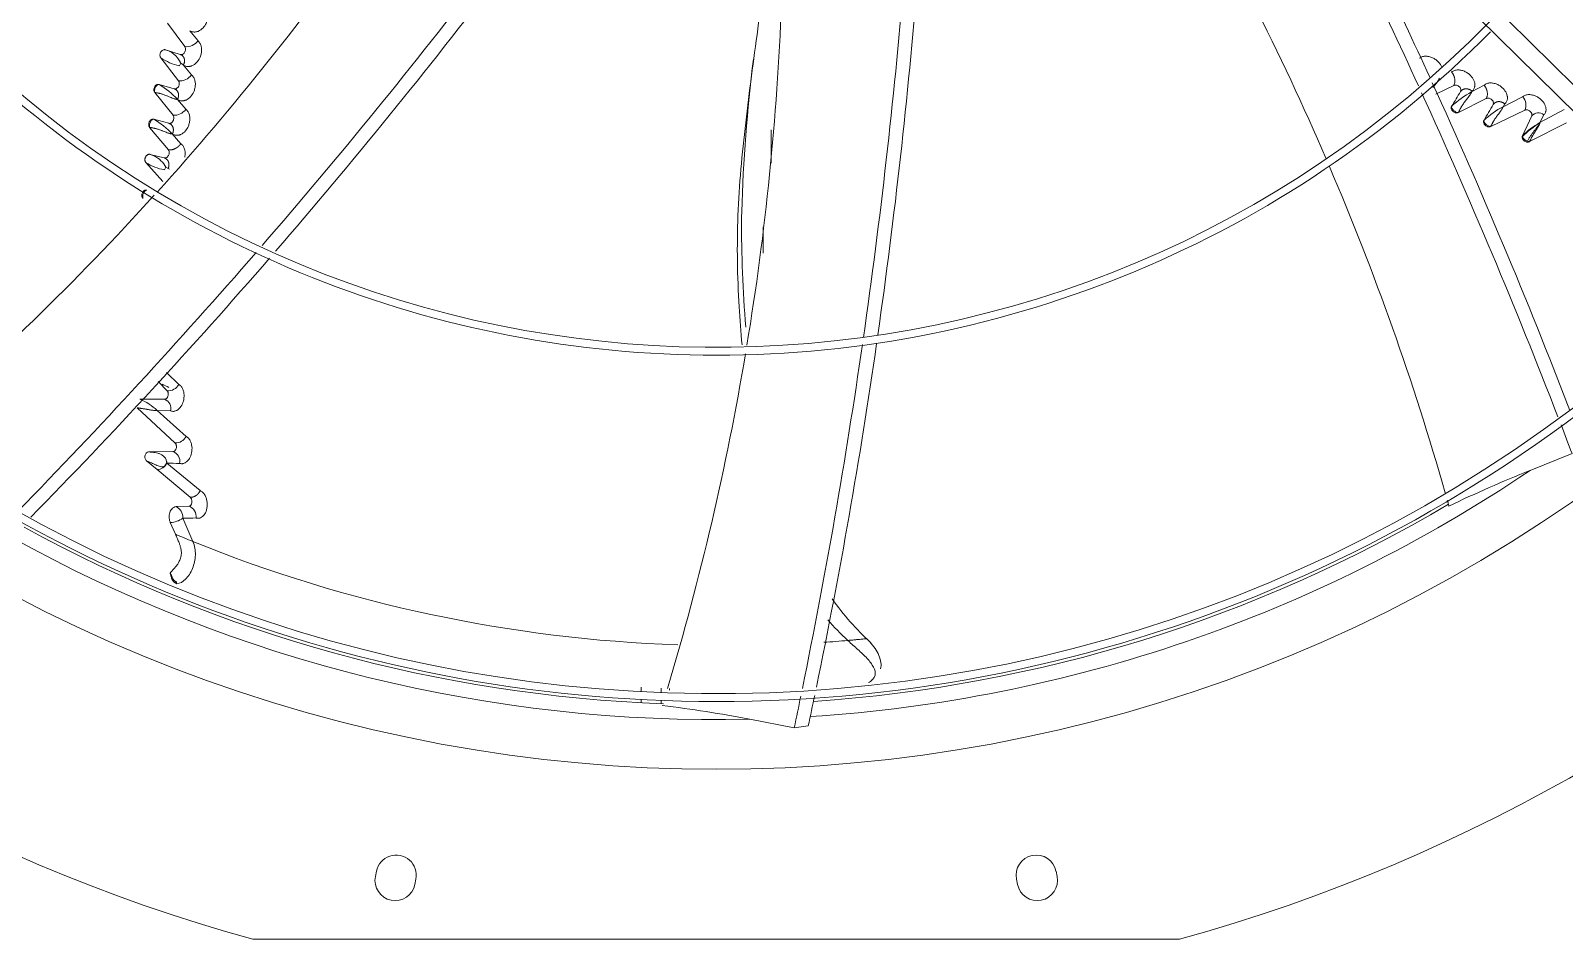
# Model space of a CAD drawing. Header units: millimetres. Extents: x 113490 to 142599, y -20467 to 115.
# Drawn here: x 129887.5 to 130374.7, y -10820.5 to -10531.9 of the extents above; entities that cross this region are included whole.
import ezdxf

# ---------------------------------------------------------------- set-up
doc = ezdxf.new("R2010")
doc.units = ezdxf.units.MM
doc.layers.add('DV3_0', color=7, linetype='Continuous')

msp = doc.modelspace()

# ---------------------------------------------------------------- linework, layer by layer
at = {"layer": 'DV3_0', "color": 7, "linetype": 'Continuous', "lineweight": 15}
for p, q in [((130432.33, -10603.11), (130123.04, -10298.11)), ((130119.48, -10303.03), (130428.15, -10607.41)), ((129936.43, -10537), (129930.95, -10529.5)), ((129940.61, -10535.15), (129938.03, -10531.92)), ((129930.27, -10537.99), (129934.98, -10539.5)), ((129934.43, -10547.86), (129928.79, -10540.5)), ((129934.8, -10542.89), (129934.7, -10543.06)), ((129934.95, -10542.63), (129934.8, -10542.89)), ((129934.89, -10541.83), (129935.12, -10542.27)), ((129935.12, -10542.27), (129934.95, -10542.63)), ((129935.12, -10542.27), (129935.93, -10542.82)), ((129938.56, -10545.97), (129935.93, -10542.82)), ((129935.93, -10542.82), (129935.98, -10542.84)), ((129932.68, -10558.78), (129926.9, -10551.54)), ((129928.31, -10549), (129933.04, -10550.4)), ((130339.55, -10549.32), (130333.83, -10552.06)), ((130349.19, -10549.23), (130345.24, -10551.34)), ((130345.24, -10551.34), (130345.37, -10551.14)), ((130361.44, -10552.91), (130355.21, -10556.07)), ((129936.75, -10556.86), (129934.06, -10553.76)), ((129934.06, -10553.76), (129934.11, -10553.77)), ((130349.89, -10553.44), (130341.03, -10557.89)), ((130362.11, -10557.16), (130351.3, -10562.34)), ((130355.21, -10556.07), (130355.76, -10555.19)), ((130374.68, -10556.95), (130366.94, -10561.12)), ((129931.19, -10569.75), (129925.25, -10562.62)), ((129926.61, -10560.05), (129931.35, -10561.34)), ((130361.4, -10565.28), (130364.33, -10559.01)), ((130375.4, -10561.14), (130363.61, -10567.17)), ((130366.94, -10561.12), (130368.2, -10558.68)), ((129935.18, -10567.82), (129932.4, -10564.71)), ((129932.4, -10564.71), (129932.48, -10564.74)), ((129925.37, -10571.2), (129929.9, -10572.34)), ((129929.46, -10579.78), (129924.07, -10573.81)), ((129929.74, -10574.22), (129930.43, -10575.26)), ((129930.19, -10575.7), (129929.92, -10576.11)), ((129930.43, -10575.26), (129930.19, -10575.7)), ((129930.43, -10575.26), (129931.13, -10575.67)), ((129934.52, -10644.25), (129930.65, -10640.49)), ((129930.8, -10646.25), (129927.94, -10643.35)), ((129922.15, -10648.92), (129929.98, -10648.99)), ((129933.3, -10662.81), (129921.31, -10651.68)), ((129927.66, -10652.51), (129931.91, -10652.7)), ((129936.8, -10660.77), (129927.67, -10652.51)), ((129927.6, -10671.25), (129924.29, -10668.54)), ((129924.92, -10665.7), (129932.66, -10665.62)), ((129930.73, -10669.27), (129930.69, -10669.05)), ((129941.27, -10677.98), (129930.73, -10669.27)), ((130363.78, -10671.58), (130377.12, -10666.2)), ((129938.08, -10680.06), (129927.6, -10671.25)), ((129933.63, -10683.06), (129937.69, -10682.96)), ((129933.43, -10691.82), (129931.82, -10688.14)), ((129939, -10694.15), (129935.77, -10686.71)), ((129931.74, -10704.19), (129931.75, -10704.17)), ((130081.43, -10741.87), (130081.43, -10740.36)), ((130081.43, -10745.37), (130081.43, -10744.37)), ((130115.89, -10750.62), (130130.03, -10753.31)), ((130130.03, -10753.31), (130134.49, -10752.68)), ((129997.29, -10798.88), (129996.96, -10800.55)), ((130009.51, -10803.04), (130009.84, -10801.38)), ((130200.63, -10801.38), (130200.96, -10803.04)), ((130213.52, -10800.55), (130213.19, -10798.88)), ((130252.41, -10820.49), (129958.06, -10820.49))]:
    msp.add_line(p, q, dxfattribs=at)
at = {"layer": 'DV3_0', "color": 7, "linetype": 'Continuous', "lineweight": 20}
for p, q in [((130122.74, -10573.97), (130122.74, -10563.44)), ((130120.12, -10602.61), (130120.12, -10594.2)), ((130087.74, -10742.15), (130087.74, -10740.7)), ((130090.36, -10741.36), (130090.36, -10740.84)), ((130087.74, -10745.66), (130087.74, -10744.65))]:
    msp.add_line(p, q, dxfattribs=at)
at = {"layer": 'DV3_0', "color": 7, "linetype": 'Continuous', "lineweight": 15}
for centre, radius, start, end in [((130105.24, -10288.99), 551.5, 195.4775, 254.5225), ((130105.24, -10288.99), 551.5, 285.4775, 344.5225), ((129498.06, -10918.01), 872.25, 23.32871, 30.53654), ((128580.86, -11348.24), 1921.39, 24.56568, 27.16861), ((128658.13, -11313.07), 1840.9, 24.60001, 26.89057), ((129280.84, -9998), 872.24, 317.86602, 325.02361), ((128508.45, -9342.41), 1921.39, 319.10975, 322.45989), ((128572.55, -9398.09), 1840.9, 319.15831, 322.66086), ((128250.17, -10355.96), 1921.39, 351.8208, 355.20802), ((128334.2, -10368.15), 1840.9, 351.86875, 355.41631), ((129254.37, -10489.89), 872.25, 350.63739, 357.81353), ((130105.24, -10288.99), 343.5, 225.9212, 315.6512), ((130105.24, -10288.99), 346, 270, 315.3179), ((129928.15, -10545.26), 7.57, 26.9834, 73.7291), ((129936.81, -10532.2), 4.81, 265.5115, 322.2315), ((130105.24, -10288.99), 346, 226.461, 270), ((129937.7, -10528.02), 15.34, 234.4922, 258.7126), ((129934.95, -10540.24), 0.866, 16.0058, 57.6668), ((130641.82, -10605.52), 528.72, 172.9859, 178.2608), ((129934.77, -10543.15), 4.73, 265.8403, 323.2857), ((128658.13, -11313.07), 1840.9, 21.02717, 24.54064), ((129915.37, -10570.51), 25.09, 41.8667, 58.9698), ((129932.96, -10551.18), 0.921, 18.0658, 57.5274), ((128580.86, -11348.24), 1921.39, 21.16348, 24.49317), ((127452.59, -8794.68), 3381.22, 328.6085, 328.70007), ((130361.48, -10580.66), 33.52, 118.9878, 132.3769), ((130358.56, -10555.55), 3.91, 335.5813, 42.3867), ((129933.02, -10554.21), 4.58, 265.7991, 324.5702), ((126939.29, -8563.07), 3951.76, 329.64096, 329.72446), ((130368.89, -10581.79), 29.13, 118.0017, 132.6106), ((130366.42, -10560.68), 2.68, 48.4997, 141.4403), ((129913.61, -10582.13), 25.63, 42.8328, 59.5066), ((129931.23, -10562.15), 0.965, 19.7105, 57.2219), ((130382.02, -10585.75), 28.87, 121.4706, 135.595), ((130378.89, -10582.83), 24.77, 118.8187, 134.9058), ((129923.03, -10579.26), 8.39, 36.859, 73.8365), ((129932.64, -10560.64), 15.71, 236.9569, 260.0262), ((129934.74, -10570.98), 5.92, 232.3975, 237.1972), ((129498.06, -10918.01), 872.25, 15.92715, 23.15375), ((129280.84, -9998), 872.24, 310.5122, 317.77416), ((130504.21, -10593.96), 390.91, 179.6523, 184.707), ((130105.24, -10288.99), 453.5, 225.9915, 315.56), ((128508.45, -9342.41), 1921.39, 315.69478, 319.02272), ((128572.55, -9398.09), 1840.9, 315.58647, 319.0689), ((130105.24, -10288.99), 456, 270, 315.5611), ((130105.24, -10288.99), 456, 226.2335, 270), ((128334.2, -10368.15), 1840.9, 348.33271, 351.78205), ((129254.37, -10489.89), 872.25, 343.27776, 350.45664), ((128250.17, -10355.96), 1921.39, 348.44556, 351.75301), ((130105.24, -10288.99), 477.5, 226.9802, 313.0198), ((130111.66, -10272.41), 414.13, 243.8682, 244.1867), ((129931.16, -10642.46), 3.81, 264.7001, 331.9048), ((129914.22, -10667.13), 19.86, 47.4041, 66.4859), ((129928.97, -10651.87), 3.05, 344.1564, 70.634), ((128580.86, -11348.24), 1921.39, 20.79191, 21.08376), ((129933.59, -10659.27), 3.55, 265.4096, 335.1519), ((129927.77, -10668.05), 3.2, 266.8406, 337.4758), ((129927.31, -10667.63), 3.66, 311.5503, 337.1639), ((129927.83, -10669.23), 2.86, 3.4886, 9.9712), ((129935.17, -10509.93), 159.41, 268.4037, 269.8503), ((129931.62, -10668.65), 3.21, 347.6517, 71.1439), ((129929.28, -10668.51), 1.92, 273.3073, 284.0677), ((130514.95, -11049.93), 407.44, 111.7801, 115.7369), ((129931.91, -10686.52), 3.86, 357.1818, 63.5888), ((129936.62, -10686.21), 3.43, 352.2982, 71.7881), ((130105.24, -10288.99), 457, 273.8842, 300.6079), ((129498.06, -10918.01), 872.25, 15.63642, 15.76533), ((130105.24, -10288.99), 457, 241.2404, 267.8944), ((129931.56, -10681.25), 6.9, 272.155, 307.597), ((129931.48, -10681.02), 7.13, 272.7525, 306.9995), ((129936.04, -10514.05), 172.67, 269.9107, 271.3205), ((130079.86, -10349.07), 372.72, 246.8673, 247.7953), ((130212.99, -10662.14), 86.91, 215.3254, 227.5701), ((130193.72, -10675.22), 68.66, 227.1697, 227.3633), ((130152.19, -10735.54), 3.66, 293.0102, 343.8905), ((130153.57, -10737.9), 1.01, 272.8523, 351.7231), ((128250.17, -10355.96), 1921.39, 348.06491, 348.36936), ((128334.2, -10368.15), 1840.9, 347.94302, 348.25074), ((130153.71, -10739.12), 0.228, 113.42, 121.4287), ((130038.52, -11150.64), 407.44, 79.0531, 83.0099), ((130003.57, -10800.13), 6.4, 348.75, 168.75), ((130206.91, -10800.13), 6.4, 11.25, 191.25), ((130003.24, -10801.79), 6.4, 168.75, 348.75), ((130207.24, -10801.79), 6.4, 191.25, 11.25)]:
    msp.add_arc(centre, radius, start, end, dxfattribs=at)
at = {"layer": 'DV3_0', "color": 7, "linetype": 'Continuous', "lineweight": 20}
for centre, radius, start, end in [((130361.86, -10565.43), 0.488, 162.8059, 194.1766), ((130363.81, -10564.59), 2.6, 201.5728, 250.1568), ((130363.51, -10565.83), 1.34, 244.2828, 274.1581), ((130433.44, -10596.05), 320.16, 178.8238, 179.2018), ((130105.24, -10288.99), 461.75, 273.7025, 304.0494), ((130105.24, -10288.99), 461.75, 240.9755, 271.3224), ((130108.53, -10276.24), 450.99, 247.92, 268.0313), ((130108.53, -10276.24), 450.99, 273.9356, 274.8998)]:
    msp.add_arc(centre, radius, start, end, dxfattribs=at)
at = {"layer": 'DV3_0', "color": 7, "linetype": 'Continuous', "lineweight": 15}
for points, knots in [([(130119.49, -10523.71), (130119.15, -10526.27), (130118.81, -10528.81), (130117.12, -10541.36), (130115.74, -10551.3), (130113.46, -10571.05), (130112.54, -10580.86), (130111.77, -10600.33), (130111.94, -10609.98), (130112.77, -10623.63), (130113.08, -10627.66), (130113.46, -10631.69)], [0.0934532, 0.0934532, 0.0934532, 0.0934532, 0.125, 0.125, 0.25, 0.25, 0.375, 0.375, 0.5, 0.5, 0.5526716, 0.5526716, 0.5526716, 0.5526716]), ([(129938.03, -10531.92), (129938.18, -10532.01), (129938.48, -10532.18), (129938.96, -10532.31), (129939.4, -10532.36), (129939.8, -10532.34), (129940.16, -10532.28), (129940.47, -10532.19), (129941.19, -10531.92), (129942.24, -10531.17), (129943.16, -10529.8), (129943.65, -10528.47), (129943.82, -10527.26), (129943.72, -10526.09), (129943.35, -10525.03), (129942.9, -10524.53), (129942.67, -10524.27)], [0, 0, 0, 0, 0.048712, 0.093297, 0.133867, 0.170457, 0.203036, 0.231538, 0.255882, 0.403164, 0.540731, 0.633138, 0.726086, 0.818306, 0.909472, 1, 1, 1, 1]), ([(129928.79, -10540.5), (129928.73, -10540.4), (129928.6, -10540.2), (129928.52, -10539.81), (129928.53, -10539.36), (129928.68, -10538.86), (129928.99, -10538.4), (129929.4, -10538.07), (129929.78, -10537.95), (129930.07, -10537.94), (129930.2, -10537.98), (129930.27, -10537.99)], [0, 0, 0, 0, 0.103624, 0.201896, 0.31398, 0.451787, 0.59527, 0.73673, 0.874824, 0.938298, 1, 1, 1, 1]), ([(129934.98, -10539.5), (129935.04, -10539.52), (129935.17, -10539.55), (129935.44, -10539.54), (129935.8, -10539.41), (129936.19, -10539.09), (129936.49, -10538.63), (129936.65, -10538.12), (129936.67, -10537.66), (129936.61, -10537.34), (129936.52, -10537.13), (129936.46, -10537.04), (129936.43, -10537)], [0, 0, 0, 0, 0.062127, 0.125087, 0.257837, 0.399205, 0.545067, 0.685923, 0.803386, 0.90406, 0.952122, 1, 1, 1, 1]), ([(129935.98, -10542.84), (129936.14, -10542.93), (129936.45, -10543.11), (129936.93, -10543.26), (129937.37, -10543.31), (129937.77, -10543.3), (129938.13, -10543.24), (129938.43, -10543.16), (129939.14, -10542.9), (129940.19, -10542.16), (129941.12, -10540.77), (129941.61, -10539.43), (129941.79, -10538.2), (129941.69, -10537.01), (129941.32, -10535.92), (129940.85, -10535.4), (129940.61, -10535.15)], [0, 0, 0, 0, 0.049725, 0.09487, 0.135552, 0.171819, 0.203628, 0.230893, 0.253518, 0.400765, 0.538713, 0.630437, 0.723371, 0.816167, 0.908233, 1, 1, 1, 1]), ([(129935.98, -10542.84), (129936, -10542.79), (129936.05, -10542.71), (129936.11, -10542.57), (129936.16, -10542.44), (129936.21, -10542.3), (129936.25, -10542.17), (129936.28, -10542.03), (129936.31, -10541.89), (129936.33, -10541.76), (129936.34, -10541.62), (129936.34, -10541.48), (129936.34, -10541.35), (129936.33, -10541.22), (129936.31, -10541.09), (129936.29, -10540.96), (129936.26, -10540.84), (129936.23, -10540.72), (129936.18, -10540.6), (129936.13, -10540.49), (129936.08, -10540.38), (129936.01, -10540.28), (129935.95, -10540.18), (129935.87, -10540.08), (129935.79, -10539.99), (129935.71, -10539.91), (129935.62, -10539.83), (129935.52, -10539.76), (129935.42, -10539.7), (129935.32, -10539.64), (129935.21, -10539.58), (129935.1, -10539.54), (129935.02, -10539.51), (129934.98, -10539.5)], [0, 0, 0, 0, 0.030662, 0.061288, 0.091921, 0.122598, 0.15335, 0.184199, 0.215166, 0.246262, 0.2775, 0.308884, 0.340421, 0.372114, 0.403966, 0.435979, 0.468156, 0.500504, 0.533023, 0.565711, 0.598557, 0.631551, 0.664678, 0.697923, 0.73127, 0.764701, 0.7982, 0.831754, 0.865349, 0.898975, 0.932627, 0.966301, 1, 1, 1, 1]), ([(130335.77, -10543.55), (130335.65, -10543.24), (130335.22, -10542.4), (130334.27, -10541.39), (130333.07, -10540.6), (130331.95, -10540.15), (130330.76, -10539.97), (130329.6, -10540.09), (130328.99, -10540.47), (130328.68, -10540.66)], [0.3184367, 0.3184367, 0.3184367, 0.3184367, 0.3985096, 0.5413232, 0.628849, 0.7196251, 0.8121213, 0.9052908, 1, 1, 1, 1]), ([(129933.04, -10550.4), (129933.1, -10550.41), (129933.23, -10550.44), (129933.5, -10550.42), (129933.85, -10550.29), (129934.23, -10549.96), (129934.52, -10549.49), (129934.67, -10548.98), (129934.68, -10548.52), (129934.61, -10548.21), (129934.52, -10548), (129934.46, -10547.91), (129934.43, -10547.86)], [0, 0, 0, 0, 0.061858, 0.124527, 0.256747, 0.397935, 0.544068, 0.685407, 0.802956, 0.903358, 0.951888, 1, 1, 1, 1]), ([(129934.11, -10553.77), (129934.26, -10553.86), (129934.56, -10554.03), (129935.03, -10554.17), (129935.47, -10554.22), (129935.87, -10554.21), (129936.23, -10554.14), (129936.54, -10554.05), (129937.26, -10553.77), (129938.3, -10553), (129939.2, -10551.59), (129939.66, -10550.23), (129939.82, -10549.01), (129939.7, -10547.82), (129939.29, -10546.73), (129938.81, -10546.23), (129938.56, -10545.97)], [0, 0, 0, 0, 0.047949, 0.091845, 0.131809, 0.167905, 0.2001, 0.228322, 0.252481, 0.399943, 0.539027, 0.629782, 0.722249, 0.81505, 0.907464, 1, 1, 1, 1]), ([(130334.99, -10547.04), (130334.97, -10547.09), (130334.93, -10547.19), (130334.86, -10547.35), (130334.78, -10547.5), (130334.69, -10547.66), (130334.53, -10547.92), (130334.25, -10548.31), (130333.84, -10548.83), (130333.43, -10549.33), (130333.1, -10549.72), (130332.93, -10549.93), (130332.88, -10550)], [0.0000242, 0.0000242, 0.0000242, 0.0000242, 0.0223392, 0.0454389, 0.0693317, 0.0940459, 0.1196058, 0.1909934, 0.2852171, 0.3759865, 0.4428982, 0.4761984, 0.4761984, 0.4761984, 0.4761984]), ([(130345.37, -10551.14), (130345.49, -10551.02), (130345.72, -10550.8), (130345.97, -10550.4), (130346.13, -10550), (130346.22, -10549.62), (130346.25, -10549.25), (130346.24, -10548.92), (130346.14, -10548.14), (130345.62, -10546.9), (130344.44, -10545.68), (130343.23, -10544.92), (130342.11, -10544.49), (130340.93, -10544.33), (130339.77, -10544.47), (130339.17, -10544.86), (130338.87, -10545.06)], [0, 0, 0, 0, 0.045484, 0.087511, 0.126239, 0.161752, 0.193995, 0.22288, 0.248302, 0.398303, 0.542361, 0.628866, 0.719082, 0.81149, 0.90479, 1, 1, 1, 1]), ([(130338.87, -10545.06), (130338.91, -10545.11), (130338.98, -10545.19), (130339.08, -10545.33), (130339.16, -10545.46), (130339.25, -10545.59), (130339.32, -10545.71), (130339.38, -10545.83), (130339.44, -10545.95), (130339.5, -10546.06), (130339.55, -10546.17), (130339.59, -10546.27), (130339.62, -10546.36), (130339.66, -10546.45), (130339.69, -10546.54), (130339.71, -10546.61), (130339.73, -10546.68), (130339.75, -10546.75), (130339.76, -10546.81), (130339.78, -10546.86), (130339.79, -10546.9), (130339.8, -10546.94), (130339.8, -10546.97), (130339.81, -10546.99), (130339.84, -10547.15), (130339.89, -10547.44), (130339.92, -10547.84), (130339.9, -10548.2), (130339.85, -10548.53), (130339.77, -10548.83), (130339.67, -10549.09), (130339.59, -10549.24), (130339.55, -10549.32)], [0, 0, 0, 0, 0.034344, 0.067168, 0.098516, 0.128424, 0.156915, 0.184012, 0.209726, 0.234069, 0.257047, 0.278666, 0.298927, 0.317831, 0.335378, 0.351567, 0.366395, 0.37986, 0.391959, 0.402687, 0.412043, 0.420021, 0.42662, 0.431837, 0.435668, 0.528079, 0.616208, 0.700323, 0.780585, 0.857152, 0.930213, 1, 1, 1, 1]), ([(129926.9, -10551.54), (129926.88, -10551.52), (129926.84, -10551.48), (129926.8, -10551.4), (129926.76, -10551.33), (129926.71, -10551.22), (129926.66, -10551.08), (129926.62, -10550.89), (129926.6, -10550.68), (129926.62, -10550.35), (129926.72, -10550.01), (129926.89, -10549.69), (129927.05, -10549.46), (129927.24, -10549.27), (129927.45, -10549.12), (129927.67, -10549.02), (129927.87, -10548.97), (129928.04, -10548.96), (129928.18, -10548.97), (129928.27, -10548.99), (129928.31, -10549)], [0, 0, 0, 0, 0.023997, 0.048085, 0.072391, 0.09704, 0.146565, 0.196478, 0.252296, 0.308899, 0.447394, 0.518709, 0.590696, 0.663416, 0.735191, 0.803703, 0.87187, 0.915381, 0.957876, 1, 1, 1, 1]), ([(129926.9, -10551.54), (129926.82, -10551.36), (129926.8, -10551.08), (129926.88, -10550.48), (129926.99, -10550.14), (129927.29, -10549.56), (129927.49, -10549.31), (129927.91, -10549), (129928.13, -10548.95), (129928.31, -10549)], [0, 0, 0, 0, 0.25, 0.25, 0.5, 0.5, 0.75, 0.75, 1, 1, 1, 1]), ([(129934.06, -10553.76), (129934.01, -10553.75), (129933.91, -10553.74), (129933.75, -10553.72), (129933.58, -10553.69), (129933.41, -10553.65), (129933.13, -10553.58), (129932.7, -10553.43), (129932.11, -10553.2), (129931.53, -10552.95), (129931.06, -10552.75), (129930.61, -10552.56), (129930.12, -10552.37), (129929.62, -10552.18), (129929.21, -10552.05), (129928.87, -10551.95), (129928.55, -10551.87), (129928.23, -10551.8), (129927.93, -10551.74), (129927.65, -10551.68), (129927.38, -10551.63), (129927.12, -10551.59), (129926.97, -10551.56), (129926.9, -10551.54)], [0, 0, 0, 0, 0.022349, 0.045451, 0.069335, 0.09403, 0.119558, 0.190912, 0.284349, 0.376471, 0.44345, 0.485057, 0.569523, 0.642907, 0.687857, 0.73071, 0.77175, 0.811297, 0.849706, 0.887364, 0.924682, 0.962083, 1, 1, 1, 1]), ([(129934.11, -10553.77), (129934.13, -10553.73), (129934.17, -10553.64), (129934.23, -10553.51), (129934.28, -10553.37), (129934.33, -10553.23), (129934.36, -10553.09), (129934.39, -10552.95), (129934.42, -10552.82), (129934.43, -10552.68), (129934.44, -10552.54), (129934.45, -10552.4), (129934.44, -10552.27), (129934.43, -10552.14), (129934.41, -10552.01), (129934.39, -10551.88), (129934.35, -10551.75), (129934.31, -10551.63), (129934.27, -10551.51), (129934.22, -10551.4), (129934.16, -10551.29), (129934.09, -10551.19), (129934.02, -10551.08), (129933.95, -10550.99), (129933.87, -10550.9), (129933.78, -10550.81), (129933.69, -10550.74), (129933.59, -10550.66), (129933.49, -10550.6), (129933.38, -10550.54), (129933.27, -10550.48), (129933.16, -10550.44), (129933.08, -10550.41), (129933.04, -10550.4)], [0, 0, 0, 0, 0.030541, 0.061049, 0.09157, 0.12214, 0.152791, 0.183548, 0.214428, 0.245447, 0.276615, 0.307941, 0.339429, 0.371083, 0.402906, 0.434903, 0.467075, 0.499427, 0.531962, 0.564675, 0.597556, 0.630594, 0.663775, 0.697081, 0.730497, 0.764005, 0.797589, 0.831233, 0.864925, 0.898652, 0.932409, 0.966192, 1, 1, 1, 1]), ([(130341.7, -10551.28), (130341.73, -10551.22), (130341.79, -10551.11), (130341.84, -10550.84), (130341.8, -10550.46), (130341.56, -10550), (130341.17, -10549.6), (130340.7, -10549.33), (130340.25, -10549.21), (130339.92, -10549.21), (130339.7, -10549.26), (130339.6, -10549.3), (130339.55, -10549.32)], [0, 0, 0, 0, 0.060979, 0.122856, 0.254546, 0.396945, 0.545585, 0.68882, 0.805931, 0.904784, 0.952657, 1, 1, 1, 1]), ([(130345.24, -10551.34), (130345.22, -10551.39), (130345.18, -10551.49), (130345.12, -10551.64), (130345.04, -10551.79), (130344.96, -10551.95), (130344.8, -10552.21), (130344.54, -10552.6), (130344.15, -10553.12), (130343.74, -10553.62), (130343.42, -10554.03), (130343.1, -10554.43), (130342.78, -10554.86), (130342.47, -10555.31), (130342.23, -10555.69), (130342.04, -10556), (130341.87, -10556.3), (130341.71, -10556.6), (130341.56, -10556.89), (130341.42, -10557.17), (130341.29, -10557.43), (130341.16, -10557.68), (130341.07, -10557.82), (130341.03, -10557.89)], [0, 0, 0, 0, 0.022116, 0.044979, 0.068622, 0.093072, 0.118353, 0.189051, 0.281999, 0.373022, 0.439614, 0.481491, 0.564848, 0.63761, 0.682237, 0.724973, 0.76612, 0.806014, 0.845018, 0.883516, 0.921909, 0.9606, 1, 1, 1, 1]), ([(130345.37, -10551.14), (130345.33, -10551.11), (130345.26, -10551.04), (130345.14, -10550.95), (130345.02, -10550.87), (130344.9, -10550.79), (130344.78, -10550.71), (130344.65, -10550.65), (130344.52, -10550.59), (130344.39, -10550.54), (130344.26, -10550.49), (130344.12, -10550.46), (130343.99, -10550.43), (130343.85, -10550.4), (130343.72, -10550.39), (130343.59, -10550.38), (130343.45, -10550.38), (130343.32, -10550.38), (130343.19, -10550.4), (130343.07, -10550.42), (130342.94, -10550.44), (130342.82, -10550.48), (130342.7, -10550.52), (130342.58, -10550.57), (130342.46, -10550.62), (130342.35, -10550.68), (130342.25, -10550.75), (130342.14, -10550.82), (130342.05, -10550.9), (130341.95, -10550.99), (130341.86, -10551.08), (130341.78, -10551.18), (130341.73, -10551.25), (130341.7, -10551.28)], [0, 0, 0, 0, 0.030291, 0.06056, 0.090853, 0.121211, 0.151668, 0.182249, 0.212976, 0.243865, 0.274927, 0.306171, 0.337603, 0.369226, 0.401044, 0.43306, 0.465274, 0.49769, 0.530307, 0.563117, 0.596108, 0.629266, 0.662573, 0.696012, 0.729564, 0.76321, 0.796931, 0.830709, 0.864529, 0.898377, 0.932243, 0.966118, 1, 1, 1, 1]), ([(130355.76, -10555.19), (130355.88, -10555.07), (130356.11, -10554.84), (130356.36, -10554.44), (130356.51, -10554.04), (130356.59, -10553.66), (130356.62, -10553.3), (130356.6, -10552.97), (130356.49, -10552.19), (130355.94, -10550.95), (130354.73, -10549.76), (130353.52, -10549.02), (130352.41, -10548.61), (130351.23, -10548.46), (130350.07, -10548.62), (130349.49, -10549.03), (130349.19, -10549.23)], [0, 0, 0, 0, 0.045632, 0.087718, 0.126426, 0.161832, 0.193872, 0.222444, 0.247427, 0.398097, 0.543438, 0.628642, 0.718208, 0.8105, 0.904084, 1, 1, 1, 1]), ([(130349.19, -10549.23), (130349.23, -10549.28), (130349.3, -10549.36), (130349.4, -10549.5), (130349.49, -10549.63), (130349.57, -10549.76), (130349.65, -10549.88), (130349.72, -10550), (130349.78, -10550.12), (130349.83, -10550.23), (130349.88, -10550.34), (130349.92, -10550.44), (130349.96, -10550.53), (130349.99, -10550.62), (130350.02, -10550.7), (130350.04, -10550.77), (130350.06, -10550.84), (130350.08, -10550.9), (130350.1, -10550.95), (130350.11, -10551), (130350.12, -10551.04), (130350.13, -10551.08), (130350.13, -10551.1), (130350.17, -10551.27), (130350.22, -10551.56), (130350.25, -10551.96), (130350.24, -10552.32), (130350.19, -10552.66), (130350.11, -10552.95), (130350.01, -10553.21), (130349.93, -10553.37), (130349.89, -10553.44)], [0, 0, 0, 0, 0.034913, 0.068221, 0.099975, 0.130214, 0.158967, 0.186255, 0.212093, 0.236491, 0.259457, 0.280995, 0.301106, 0.31979, 0.337046, 0.352872, 0.367264, 0.38022, 0.391735, 0.401805, 0.410427, 0.417596, 0.42331, 0.427565, 0.521414, 0.610902, 0.696294, 0.777739, 0.855376, 0.929387, 1, 1, 1, 1]), ([(130352.07, -10555.38), (130352.1, -10555.32), (130352.16, -10555.21), (130352.2, -10554.93), (130352.15, -10554.55), (130351.91, -10554.09), (130351.5, -10553.7), (130351.03, -10553.44), (130350.58, -10553.33), (130350.26, -10553.33), (130350.04, -10553.38), (130349.94, -10553.42), (130349.89, -10553.44)], [0, 0, 0, 0, 0.060903, 0.122655, 0.25432, 0.397066, 0.546321, 0.689979, 0.806929, 0.905328, 0.952911, 1, 1, 1, 1]), ([(130368.2, -10558.68), (130368.3, -10558.56), (130368.49, -10558.33), (130368.69, -10557.94), (130368.81, -10557.56), (130368.87, -10557.18), (130368.88, -10556.82), (130368.84, -10556.48), (130368.69, -10555.71), (130368.08, -10554.51), (130366.86, -10553.38), (130365.66, -10552.69), (130364.57, -10552.31), (130363.43, -10552.18), (130362.31, -10552.34), (130361.73, -10552.72), (130361.44, -10552.91)], [0, 0, 0, 0, 0.042988, 0.083321, 0.121126, 0.156486, 0.189349, 0.219635, 0.247246, 0.398049, 0.54578, 0.630422, 0.719507, 0.811377, 0.904576, 1, 1, 1, 1]), ([(129932.48, -10564.74), (129932.63, -10564.82), (129932.92, -10564.98), (129933.38, -10565.11), (129933.81, -10565.16), (129934.21, -10565.14), (129934.57, -10565.07), (129934.89, -10564.98), (129935.61, -10564.68), (129936.64, -10563.88), (129937.51, -10562.45), (129937.94, -10561.09), (129938.07, -10559.87), (129937.93, -10558.69), (129937.51, -10557.61), (129937, -10557.11), (129936.75, -10556.86)], [0, 0, 0, 0, 0.046642, 0.089607, 0.12902, 0.164956, 0.19739, 0.226259, 0.251477, 0.399281, 0.53953, 0.629234, 0.721185, 0.813961, 0.906708, 1, 1, 1, 1]), ([(130341.03, -10557.89), (130341, -10557.91), (130340.96, -10557.93), (130340.88, -10557.96), (130340.79, -10557.98), (130340.68, -10558.01), (130340.53, -10558.03), (130340.34, -10558.02), (130340.14, -10557.99), (130339.82, -10557.9), (130339.5, -10557.72), (130339.22, -10557.47), (130339.04, -10557.25), (130338.89, -10557.02), (130338.8, -10556.77), (130338.75, -10556.53), (130338.75, -10556.32), (130338.78, -10556.15), (130338.82, -10556.02), (130338.87, -10555.94), (130338.89, -10555.9)], [0, 0, 0, 0, 0.023685, 0.047466, 0.071475, 0.09584, 0.144223, 0.193094, 0.248324, 0.304393, 0.444759, 0.517414, 0.59071, 0.664382, 0.736891, 0.805398, 0.873372, 0.916416, 0.958401, 1, 1, 1, 1]), ([(130341.03, -10557.89), (130340.85, -10557.93), (130340.6, -10557.88), (130340.04, -10557.64), (130339.74, -10557.45), (130339.24, -10557), (130339.04, -10556.74), (130338.82, -10556.26), (130338.8, -10556.05), (130338.89, -10555.9)], [0, 0, 0, 0, 0.25, 0.25, 0.5, 0.5, 0.75, 0.75, 1, 1, 1, 1]), ([(130355.21, -10556.07), (130355.19, -10556.11), (130355.16, -10556.21), (130355.1, -10556.35), (130355.04, -10556.5), (130354.96, -10556.65), (130354.83, -10556.9), (130354.59, -10557.27), (130354.24, -10557.76), (130353.87, -10558.25), (130353.57, -10558.63), (130353.29, -10559.01), (130352.99, -10559.42), (130352.69, -10559.85), (130352.46, -10560.22), (130352.28, -10560.52), (130352.12, -10560.81), (130351.96, -10561.1), (130351.82, -10561.37), (130351.68, -10561.64), (130351.55, -10561.89), (130351.42, -10562.13), (130351.34, -10562.27), (130351.3, -10562.34)], [0, 0, 0, 0, 0.021768, 0.044278, 0.067562, 0.091644, 0.116549, 0.185919, 0.276389, 0.3673, 0.432608, 0.471944, 0.555436, 0.628427, 0.674056, 0.717868, 0.760141, 0.801183, 0.841323, 0.88091, 0.920305, 0.959878, 1, 1, 1, 1]), ([(130355.76, -10555.19), (130355.73, -10555.16), (130355.65, -10555.1), (130355.54, -10555.01), (130355.42, -10554.92), (130355.29, -10554.84), (130355.17, -10554.77), (130355.04, -10554.71), (130354.91, -10554.65), (130354.78, -10554.6), (130354.64, -10554.56), (130354.51, -10554.52), (130354.38, -10554.5), (130354.24, -10554.47), (130354.11, -10554.46), (130353.97, -10554.45), (130353.84, -10554.45), (130353.71, -10554.46), (130353.58, -10554.47), (130353.45, -10554.5), (130353.32, -10554.53), (130353.2, -10554.56), (130353.08, -10554.6), (130352.96, -10554.65), (130352.84, -10554.71), (130352.73, -10554.77), (130352.62, -10554.84), (130352.52, -10554.92), (130352.42, -10555), (130352.32, -10555.08), (130352.23, -10555.18), (130352.15, -10555.27), (130352.1, -10555.34), (130352.07, -10555.38)], [0, 0, 0, 0, 0.030121, 0.060224, 0.090357, 0.120564, 0.150876, 0.181322, 0.211924, 0.242699, 0.273659, 0.304813, 0.336169, 0.367731, 0.399502, 0.431485, 0.463683, 0.496098, 0.528729, 0.561568, 0.594602, 0.627818, 0.661197, 0.694722, 0.728373, 0.76213, 0.795975, 0.829888, 0.863855, 0.897859, 0.93189, 0.965938, 1, 1, 1, 1]), ([(130364.33, -10559.01), (130364.34, -10558.98), (130364.36, -10558.93), (130364.39, -10558.84), (130364.4, -10558.74), (130364.41, -10558.61), (130364.39, -10558.43), (130364.33, -10558.21), (130364.22, -10557.99), (130364.02, -10557.7), (130363.68, -10557.39), (130363.22, -10557.15), (130362.84, -10557.06), (130362.58, -10557.05), (130362.41, -10557.07), (130362.25, -10557.1), (130362.16, -10557.14), (130362.11, -10557.16)], [0, 0, 0, 0, 0.030358, 0.060715, 0.091326, 0.122441, 0.187897, 0.254659, 0.325793, 0.39806, 0.547495, 0.691544, 0.808778, 0.858283, 0.907076, 0.953825, 1, 1, 1, 1]), ([(129925.25, -10562.62), (129925.23, -10562.6), (129925.2, -10562.55), (129925.15, -10562.48), (129925.11, -10562.41), (129925.06, -10562.3), (129925, -10562.16), (129924.96, -10561.97), (129924.94, -10561.77), (129924.95, -10561.44), (129925.04, -10561.1), (129925.2, -10560.77), (129925.36, -10560.54), (129925.55, -10560.35), (129925.76, -10560.19), (129925.97, -10560.08), (129926.17, -10560.03), (129926.34, -10560.01), (129926.48, -10560.02), (129926.57, -10560.04), (129926.61, -10560.05)], [0, 0, 0, 0, 0.023889, 0.047877, 0.07209, 0.09665, 0.14604, 0.195842, 0.251676, 0.3083, 0.447362, 0.518962, 0.591199, 0.664024, 0.735849, 0.804261, 0.872291, 0.915659, 0.958013, 1, 1, 1, 1]), ([(129925.25, -10562.62), (129925.17, -10562.44), (129925.15, -10562.17), (129925.22, -10561.56), (129925.32, -10561.23), (129925.62, -10560.64), (129925.81, -10560.38), (129926.22, -10560.07), (129926.43, -10560), (129926.61, -10560.05)], [0, 0, 0, 0, 0.25, 0.25, 0.5, 0.5, 0.75, 0.75, 1, 1, 1, 1]), ([(129932.4, -10564.71), (129932.35, -10564.71), (129932.25, -10564.7), (129932.09, -10564.68), (129931.93, -10564.65), (129931.76, -10564.62), (129931.48, -10564.55), (129931.05, -10564.42), (129930.47, -10564.2), (129929.89, -10563.97), (129929.42, -10563.78), (129928.97, -10563.59), (129928.49, -10563.41), (129927.99, -10563.24), (129927.57, -10563.11), (129927.24, -10563.02), (129926.91, -10562.94), (129926.59, -10562.87), (129926.29, -10562.81), (129926.01, -10562.76), (129925.73, -10562.71), (129925.48, -10562.66), (129925.33, -10562.63), (129925.25, -10562.62)], [0, 0, 0, 0, 0.022138, 0.045009, 0.068643, 0.093067, 0.118304, 0.188943, 0.281085, 0.373632, 0.440308, 0.480842, 0.565479, 0.639048, 0.684263, 0.727434, 0.768841, 0.808803, 0.847669, 0.885817, 0.923645, 0.961567, 1, 1, 1, 1]), ([(129931.35, -10561.34), (129931.41, -10561.35), (129931.54, -10561.38), (129931.81, -10561.36), (129932.15, -10561.22), (129932.53, -10560.87), (129932.81, -10560.4), (129932.95, -10559.89), (129932.95, -10559.43), (129932.87, -10559.12), (129932.77, -10558.91), (129932.71, -10558.82), (129932.68, -10558.78)], [0, 0, 0, 0, 0.061627, 0.124066, 0.255996, 0.397291, 0.543969, 0.685918, 0.803556, 0.903737, 0.952044, 1, 1, 1, 1]), ([(129932.48, -10564.74), (129932.5, -10564.69), (129932.54, -10564.6), (129932.6, -10564.47), (129932.65, -10564.33), (129932.69, -10564.19), (129932.72, -10564.05), (129932.75, -10563.91), (129932.77, -10563.77), (129932.79, -10563.63), (129932.79, -10563.5), (129932.79, -10563.36), (129932.79, -10563.22), (129932.77, -10563.09), (129932.75, -10562.96), (129932.72, -10562.83), (129932.69, -10562.71), (129932.65, -10562.58), (129932.6, -10562.47), (129932.55, -10562.35), (129932.49, -10562.24), (129932.42, -10562.14), (129932.35, -10562.04), (129932.27, -10561.94), (129932.19, -10561.85), (129932.1, -10561.76), (129932, -10561.68), (129931.91, -10561.61), (129931.8, -10561.54), (129931.7, -10561.48), (129931.58, -10561.43), (129931.47, -10561.38), (129931.39, -10561.35), (129931.35, -10561.34)], [0, 0, 0, 0, 0.030435, 0.060841, 0.091264, 0.121741, 0.152303, 0.182977, 0.213782, 0.244732, 0.27584, 0.307114, 0.338559, 0.37018, 0.40198, 0.433962, 0.466131, 0.498489, 0.53104, 0.563776, 0.59669, 0.629768, 0.662996, 0.696357, 0.729835, 0.763411, 0.797068, 0.830791, 0.864566, 0.898381, 0.932227, 0.9661, 1, 1, 1, 1]), ([(130351.3, -10562.34), (130351.27, -10562.35), (130351.22, -10562.37), (130351.15, -10562.4), (130351.07, -10562.42), (130350.96, -10562.45), (130350.81, -10562.46), (130350.62, -10562.46), (130350.42, -10562.43), (130350.1, -10562.33), (130349.78, -10562.16), (130349.5, -10561.91), (130349.32, -10561.7), (130349.18, -10561.46), (130349.08, -10561.22), (130349.03, -10560.98), (130349.03, -10560.77), (130349.06, -10560.6), (130349.1, -10560.47), (130349.14, -10560.39), (130349.16, -10560.35)], [0, 0, 0, 0, 0.023103, 0.046302, 0.069715, 0.09346, 0.141592, 0.19023, 0.245942, 0.302454, 0.444237, 0.517183, 0.590708, 0.664499, 0.737116, 0.805641, 0.873604, 0.916607, 0.95852, 1, 1, 1, 1]), ([(130351.3, -10562.34), (130351.12, -10562.36), (130350.87, -10562.31), (130350.32, -10562.07), (130350.03, -10561.87), (130349.53, -10561.43), (130349.33, -10561.18), (130349.1, -10560.71), (130349.08, -10560.5), (130349.16, -10560.35)], [0, 0, 0, 0, 0.25, 0.25, 0.5, 0.5, 0.75, 0.75, 1, 1, 1, 1]), ([(130362.93, -10567.04), (130363, -10566.91), (130363.16, -10566.64), (130363.5, -10566.06), (130363.95, -10565.35), (130364.49, -10564.57), (130365.04, -10563.84), (130365.57, -10563.14), (130366.09, -10562.46), (130366.56, -10561.78), (130366.83, -10561.34), (130366.94, -10561.12)], [0, 0, 0, 0, 0.062498, 0.125001, 0.250008, 0.375015, 0.500021, 0.625028, 0.750035, 0.875041, 1, 1, 1, 1]), ([(130366.94, -10561.12), (130366.93, -10561.17), (130366.91, -10561.26), (130366.86, -10561.41), (130366.81, -10561.56), (130366.74, -10561.73), (130366.65, -10561.9), (130366.56, -10562.09), (130366.46, -10562.29), (130366.34, -10562.5), (130366.14, -10562.83), (130365.9, -10563.21), (130365.66, -10563.58), (130365.45, -10563.89), (130365.27, -10564.18), (130365.07, -10564.5), (130364.8, -10564.95), (130364.48, -10565.51), (130364.19, -10566.07), (130363.99, -10566.46), (130363.86, -10566.71), (130363.73, -10566.95), (130363.65, -10567.1), (130363.61, -10567.17)], [0, 0, 0, 0, 0.021725, 0.045279, 0.070709, 0.098055, 0.127351, 0.158627, 0.191912, 0.227228, 0.264599, 0.358633, 0.42228, 0.454975, 0.512767, 0.565816, 0.614185, 0.725877, 0.827463, 0.870174, 0.912916, 0.956066, 1, 1, 1, 1]), ([(129935.18, -10567.82), (129935.15, -10567.87), (129935.08, -10567.96), (129934.97, -10568.09), (129934.86, -10568.22), (129934.76, -10568.33), (129934.65, -10568.44), (129934.55, -10568.54), (129934.45, -10568.63), (129934.35, -10568.72), (129934.26, -10568.8), (129934.17, -10568.87), (129934.08, -10568.93), (129934, -10568.99), (129933.93, -10569.04), (129933.86, -10569.08), (129933.79, -10569.12), (129933.74, -10569.16), (129933.68, -10569.19), (129933.64, -10569.22), (129933.6, -10569.24), (129933.56, -10569.26), (129933.54, -10569.27), (129933.52, -10569.28), (129933.5, -10569.29), (129933.41, -10569.34), (129933.24, -10569.43), (129932.99, -10569.53), (129932.75, -10569.62), (129932.52, -10569.69), (129932.3, -10569.74), (129932.09, -10569.77), (129931.89, -10569.79), (129931.7, -10569.79), (129931.52, -10569.79), (129931.35, -10569.77), (129931.24, -10569.75), (129931.19, -10569.75)], [0, 0, 0, 0, 0.035262, 0.068967, 0.101155, 0.131854, 0.161087, 0.188869, 0.21521, 0.240119, 0.263599, 0.285654, 0.306284, 0.325489, 0.343267, 0.359617, 0.374536, 0.388021, 0.400067, 0.410673, 0.419833, 0.427546, 0.433807, 0.438615, 0.441967, 0.443862, 0.50247, 0.559291, 0.614408, 0.66788, 0.719754, 0.770071, 0.818875, 0.866215, 0.912143, 0.956718, 1, 1, 1, 1]), ([(129936.39, -10572.11), (129936.42, -10571.98), (129936.51, -10571.47), (129936.55, -10570.57), (129936.35, -10569.48), (129935.92, -10568.49), (129935.43, -10568.04), (129935.18, -10567.82)], [0.6022969, 0.6022969, 0.6022969, 0.6022969, 0.635456, 0.7251168, 0.8159648, 0.9074058, 1, 1, 1, 1]), ([(130363.61, -10567.17), (130363.58, -10567.18), (130363.54, -10567.2), (130363.46, -10567.23), (130363.38, -10567.26), (130363.27, -10567.28), (130363.13, -10567.3), (130362.95, -10567.31), (130362.75, -10567.28), (130362.44, -10567.21), (130362.12, -10567.05), (130361.83, -10566.82), (130361.64, -10566.62), (130361.49, -10566.39), (130361.38, -10566.15), (130361.31, -10565.91), (130361.3, -10565.71), (130361.31, -10565.54), (130361.34, -10565.41), (130361.38, -10565.32), (130361.4, -10565.28)], [0, 0, 0, 0, 0.023076, 0.046315, 0.069833, 0.093744, 0.141136, 0.189036, 0.244037, 0.299791, 0.441115, 0.514551, 0.588572, 0.66295, 0.736219, 0.805448, 0.874103, 0.916828, 0.958588, 1, 1, 1, 1]), ([(129924.07, -10573.81), (129924.05, -10573.78), (129924.01, -10573.74), (129923.95, -10573.66), (129923.91, -10573.58), (129923.85, -10573.47), (129923.8, -10573.34), (129923.74, -10573.08), (129923.73, -10572.78), (129923.78, -10572.46), (129923.86, -10572.19), (129923.98, -10571.93), (129924.14, -10571.71), (129924.32, -10571.51), (129924.52, -10571.35), (129924.74, -10571.24), (129924.93, -10571.19), (129925.1, -10571.17), (129925.24, -10571.17), (129925.32, -10571.19), (129925.37, -10571.2)], [0, 0, 0, 0, 0.028007, 0.055032, 0.081193, 0.106619, 0.153365, 0.20124, 0.314031, 0.380881, 0.453942, 0.525375, 0.597439, 0.669138, 0.739919, 0.808326, 0.876169, 0.918445, 0.959511, 1, 1, 1, 1]), ([(129929.9, -10572.34), (129929.97, -10572.35), (129930.09, -10572.37), (129930.36, -10572.34), (129930.71, -10572.19), (129931.08, -10571.84), (129931.35, -10571.37), (129931.47, -10570.85), (129931.47, -10570.39), (129931.38, -10570.08), (129931.28, -10569.87), (129931.22, -10569.79), (129931.19, -10569.75)], [0, 0, 0, 0, 0.061406, 0.123605, 0.255267, 0.396706, 0.543947, 0.686506, 0.804218, 0.904136, 0.952269, 1, 1, 1, 1]), ([(129931.13, -10575.67), (129931.15, -10575.62), (129931.18, -10575.53), (129931.23, -10575.4), (129931.28, -10575.27), (129931.31, -10575.13), (129931.34, -10574.99), (129931.36, -10574.86), (129931.38, -10574.72), (129931.39, -10574.58), (129931.39, -10574.45), (129931.38, -10574.31), (129931.37, -10574.18), (129931.35, -10574.05), (129931.33, -10573.92), (129931.3, -10573.8), (129931.26, -10573.67), (129931.22, -10573.56), (129931.17, -10573.44), (129931.11, -10573.33), (129931.05, -10573.22), (129930.98, -10573.12), (129930.91, -10573.02), (129930.83, -10572.93), (129930.74, -10572.84), (129930.65, -10572.75), (129930.56, -10572.68), (129930.46, -10572.6), (129930.36, -10572.54), (129930.25, -10572.48), (129930.14, -10572.42), (129930.02, -10572.37), (129929.94, -10572.35), (129929.9, -10572.34)], [0, 0, 0, 0, 0.030187, 0.060371, 0.090594, 0.120893, 0.151298, 0.181832, 0.212515, 0.24336, 0.27438, 0.305582, 0.336971, 0.368552, 0.400328, 0.432301, 0.464474, 0.49685, 0.52943, 0.562209, 0.595176, 0.628319, 0.661623, 0.695073, 0.72865, 0.762337, 0.796117, 0.829975, 0.863895, 0.897866, 0.931877, 0.965922, 1, 1, 1, 1]), ([(129923.12, -10585.18), (129923.1, -10585.16), (129923.07, -10585.12), (129923.02, -10585.06), (129922.97, -10584.99), (129922.91, -10584.88), (129922.85, -10584.74), (129922.8, -10584.56), (129922.77, -10584.35), (129922.77, -10584.02), (129922.84, -10583.66), (129923, -10583.32), (129923.15, -10583.08), (129923.34, -10582.88), (129923.54, -10582.72), (129923.76, -10582.6), (129923.95, -10582.54), (129924.12, -10582.52), (129924.26, -10582.53), (129924.35, -10582.55), (129924.39, -10582.56)], [0, 0, 0, 0, 0.023717, 0.047529, 0.071567, 0.095958, 0.144865, 0.194255, 0.24993, 0.306447, 0.447124, 0.519636, 0.592736, 0.666021, 0.738106, 0.806218, 0.873827, 0.916713, 0.958547, 1, 1, 1, 1]), ([(129923.12, -10585.18), (129923.04, -10585.02), (129923.01, -10584.76), (129923.07, -10584.15), (129923.17, -10583.81), (129923.44, -10583.2), (129923.63, -10582.93), (129924.02, -10582.59), (129924.22, -10582.51), (129924.39, -10582.56)], [0, 0, 0, 0, 0.25, 0.25, 0.5, 0.5, 0.75, 0.75, 1, 1, 1, 1]), ([(129931.91, -10652.7), (129932.07, -10652.74), (129932.38, -10652.83), (129932.84, -10652.84), (129933.27, -10652.76), (129933.66, -10652.61), (129934.01, -10652.43), (129934.67, -10651.96), (129935.52, -10650.91), (129936.06, -10649.37), (129936.21, -10648.01), (129936.15, -10646.91), (129935.86, -10645.84), (129935.34, -10644.86), (129934.8, -10644.46), (129934.52, -10644.25)], [0, 0, 0, 0, 0.047977, 0.092913, 0.135078, 0.174462, 0.21082, 0.244022, 0.394681, 0.549502, 0.632018, 0.719836, 0.811103, 0.904292, 1, 1, 1, 1]), ([(129929.98, -10648.99), (129930.01, -10648.99), (129930.07, -10648.99), (129930.16, -10648.98), (129930.24, -10648.95), (129930.36, -10648.91), (129930.5, -10648.83), (129930.67, -10648.69), (129930.83, -10648.51), (129931.01, -10648.22), (129931.13, -10647.87), (129931.18, -10647.5), (129931.19, -10647.24), (129931.16, -10647.01), (129931.11, -10646.79), (129931.04, -10646.59), (129930.93, -10646.4), (129930.85, -10646.3), (129930.8, -10646.25)], [0, 0, 0, 0, 0.028865, 0.057593, 0.086401, 0.115506, 0.180051, 0.24602, 0.317149, 0.389669, 0.54238, 0.617783, 0.692725, 0.753316, 0.813034, 0.877032, 0.938756, 1, 1, 1, 1]), ([(129927.66, -10652.51), (129927.62, -10652.52), (129927.53, -10652.53), (129927.38, -10652.55), (129927.21, -10652.55), (129927.04, -10652.55), (129926.85, -10652.55), (129926.64, -10652.53), (129926.42, -10652.51), (129926.15, -10652.47), (129925.82, -10652.43), (129925.44, -10652.36), (129925.06, -10652.29), (129924.69, -10652.22), (129924.32, -10652.15), (129923.94, -10652.09), (129923.57, -10652.03), (129923.19, -10651.97), (129922.84, -10651.92), (129922.49, -10651.88), (129922.17, -10651.83), (129921.86, -10651.78), (129921.57, -10651.73), (129921.4, -10651.7), (129921.31, -10651.68)], [0, 0, 0, 0, 0.023147, 0.048122, 0.074981, 0.103775, 0.13455, 0.167345, 0.202197, 0.239143, 0.297616, 0.356815, 0.416747, 0.471644, 0.527021, 0.583085, 0.63987, 0.694718, 0.747914, 0.799756, 0.850555, 0.900636, 0.950333, 1, 1, 1, 1]), ([(129932.66, -10665.62), (129932.69, -10665.61), (129932.75, -10665.61), (129932.84, -10665.59), (129932.92, -10665.57), (129933.04, -10665.52), (129933.18, -10665.43), (129933.34, -10665.28), (129933.48, -10665.09), (129933.64, -10664.77), (129933.74, -10664.41), (129933.76, -10664.03), (129933.74, -10663.76), (129933.7, -10663.52), (129933.63, -10663.31), (129933.54, -10663.12), (129933.43, -10662.95), (129933.35, -10662.86), (129933.3, -10662.81)], [0, 0, 0, 0, 0.029616, 0.059226, 0.08909, 0.119465, 0.183347, 0.248712, 0.319828, 0.392571, 0.547826, 0.625223, 0.702226, 0.763016, 0.82292, 0.883392, 0.941921, 1, 1, 1, 1]), ([(129934.76, -10669.34), (129934.91, -10669.37), (129935.2, -10669.45), (129935.63, -10669.45), (129936.05, -10669.37), (129936.44, -10669.22), (129936.79, -10669.02), (129937.44, -10668.51), (129938.24, -10667.39), (129938.67, -10665.81), (129938.73, -10664.47), (129938.62, -10663.42), (129938.28, -10662.35), (129937.69, -10661.36), (129937.11, -10660.97), (129936.8, -10660.77)], [0, 0, 0, 0, 0.04381, 0.08609, 0.127028, 0.166816, 0.205447, 0.242833, 0.392665, 0.553217, 0.628415, 0.712622, 0.803628, 0.899436, 1, 1, 1, 1]), ([(129924.92, -10665.7), (129924.71, -10665.7), (129924.48, -10665.79), (129924.08, -10666.14), (129923.91, -10666.4), (129923.77, -10666.91), (129923.75, -10667.1), (129923.75, -10667.47), (129923.78, -10667.66), (129923.88, -10667.98), (129923.94, -10668.1), (129924.08, -10668.33), (129924.17, -10668.44), (129924.29, -10668.54)], [0, 0, 0, 0, 0.25, 0.25, 0.5, 0.5, 0.625, 0.625, 0.75, 0.75, 0.875, 0.875, 1, 1, 1, 1]), ([(129924.29, -10668.54), (129924.56, -10668.67), (129924.89, -10668.81), (129925.64, -10669.12), (129926.06, -10669.3), (129926.74, -10669.6), (129926.97, -10669.71), (129927.45, -10669.92), (129927.7, -10670.02), (129928.19, -10670.21), (129928.43, -10670.3), (129928.91, -10670.41), (129929.15, -10670.44), (129929.39, -10670.43)], [0, 0, 0, 0, 0.25, 0.25, 0.5, 0.5, 0.625, 0.625, 0.75, 0.75, 0.875, 0.875, 1, 1, 1, 1]), ([(129930.65, -10668.73), (129930.52, -10667.99), (129930.09, -10667.39), (129929.3, -10666.75), (129929.02, -10666.58), (129928.43, -10666.3), (129928.13, -10666.19), (129927.53, -10666.02), (129927.23, -10665.96), (129926.67, -10665.86), (129926.4, -10665.83), (129925.64, -10665.75), (129925.21, -10665.73), (129924.92, -10665.7)], [0, 0, 0, 0, 0.25, 0.25, 0.375, 0.375, 0.5, 0.5, 0.625, 0.625, 0.75, 0.75, 1, 1, 1, 1]), ([(129941.27, -10677.98), (129941.25, -10678.02), (129941.22, -10678.11), (129941.15, -10678.23), (129941.08, -10678.36), (129941.01, -10678.48), (129940.94, -10678.6), (129940.86, -10678.71), (129940.78, -10678.81), (129940.7, -10678.92), (129940.61, -10679.01), (129940.53, -10679.11), (129940.44, -10679.2), (129940.35, -10679.28), (129940.27, -10679.36), (129940.18, -10679.43), (129940.09, -10679.5), (129940.01, -10679.56), (129939.92, -10679.62), (129939.83, -10679.67), (129939.69, -10679.76), (129939.48, -10679.86), (129939.22, -10679.97), (129938.94, -10680.04), (129938.66, -10680.09), (129938.37, -10680.1), (129938.18, -10680.08), (129938.08, -10680.06)], [0, 0, 0, 0, 0.032912, 0.064981, 0.096285, 0.126892, 0.156857, 0.186228, 0.215044, 0.243338, 0.271135, 0.298459, 0.325328, 0.351757, 0.377759, 0.403345, 0.428524, 0.453304, 0.477693, 0.501697, 0.525318, 0.596178, 0.669736, 0.746463, 0.826774, 0.911102, 1, 1, 1, 1]), ([(129940.02, -10686.67), (129940.11, -10686.69), (129940.29, -10686.74), (129940.67, -10686.77), (129941.39, -10686.7), (129942.4, -10686.06), (129943.29, -10684.59), (129943.58, -10682.95), (129943.51, -10681.57), (129943.3, -10680.53), (129942.88, -10679.49), (129942.21, -10678.52), (129941.59, -10678.16), (129941.27, -10677.98)], [0, 0, 0, 0, 0.026817, 0.053618, 0.111712, 0.23804, 0.384925, 0.553802, 0.628786, 0.712612, 0.80339, 0.89919, 1, 1, 1, 1]), ([(129931.82, -10688.14), (129931.79, -10688.06), (129931.66, -10687.74), (129931.4, -10686.84), (129931.39, -10685.62), (129931.75, -10684.51), (129932.23, -10683.8), (129932.87, -10683.27), (129933.37, -10683.13), (129933.63, -10683.06)], [0, 0, 0, 0, 0.040312, 0.156894, 0.426143, 0.570564, 0.710966, 0.853069, 1, 1, 1, 1]), ([(129937.69, -10682.96), (129937.72, -10682.95), (129937.78, -10682.95), (129937.87, -10682.93), (129937.95, -10682.9), (129938.06, -10682.85), (129938.2, -10682.76), (129938.34, -10682.6), (129938.47, -10682.4), (129938.6, -10682.07), (129938.67, -10681.69), (129938.66, -10681.28), (129938.61, -10681), (129938.54, -10680.75), (129938.45, -10680.54), (129938.34, -10680.36), (129938.22, -10680.19), (129938.13, -10680.11), (129938.08, -10680.06)], [0, 0, 0, 0, 0.028889, 0.057627, 0.086479, 0.11571, 0.177534, 0.240964, 0.311146, 0.383316, 0.541481, 0.622894, 0.703916, 0.766967, 0.829357, 0.88782, 0.94427, 1, 1, 1, 1]), ([(129933.43, -10691.82), (129933.53, -10692.05), (129933.75, -10692.53), (129934.15, -10693.43), (129934.56, -10694.42), (129934.94, -10695.48), (129935.18, -10696.37), (129935.3, -10697.16), (129935.34, -10697.77), (129935.3, -10698.4), (129935.19, -10699.06), (129934.97, -10699.77), (129934.63, -10700.54), (129934.2, -10701.25), (129933.8, -10701.81), (129933.49, -10702.2), (129933.24, -10702.5), (129932.99, -10702.78), (129932.75, -10703.05), (129932.51, -10703.3), (129932.29, -10703.54), (129932.09, -10703.76), (129931.9, -10703.98), (129931.8, -10704.1), (129931.75, -10704.17)], [0, 0, 0, 0, 0.040083, 0.086012, 0.159758, 0.214033, 0.27101, 0.312119, 0.349588, 0.378327, 0.427679, 0.47581, 0.526674, 0.604064, 0.662938, 0.69739, 0.732612, 0.768589, 0.805305, 0.842753, 0.880931, 0.919848, 0.959525, 1, 1, 1, 1]), ([(129939, -10694.15), (129939.6, -10695.47), (129939.83, -10696.95), (129939.72, -10699.92), (129939.38, -10701.41), (129938.29, -10704.07), (129937.53, -10705.24), (129935.81, -10706.95), (129934.85, -10707.49), (129933.93, -10707.58)], [0, 0, 0, 0, 0.25, 0.25, 0.5, 0.5, 0.75, 0.75, 1, 1, 1, 1]), ([(129931.74, -10704.19), (129931.74, -10704.19), (129931.74, -10704.2), (129931.75, -10704.23), (129931.76, -10704.26), (129931.77, -10704.29), (129931.8, -10704.34), (129931.83, -10704.4), (129931.89, -10704.49), (129931.98, -10704.61), (129932.09, -10704.76), (129932.18, -10704.86), (129932.23, -10704.92)], [0, 0, 0, 0, 0.045211, 0.094001, 0.147086, 0.205077, 0.268519, 0.337915, 0.463969, 0.614861, 0.787551, 1, 1, 1, 1]), ([(129933.93, -10707.58), (129933.86, -10707.55), (129933.73, -10707.49), (129933.53, -10707.39), (129933.35, -10707.27), (129933.17, -10707.14), (129933, -10706.99), (129932.84, -10706.83), (129932.7, -10706.67), (129932.52, -10706.41), (129932.32, -10706.07), (129932.14, -10705.61), (129932.01, -10705.13), (129931.88, -10704.65), (129931.79, -10704.33), (129931.75, -10704.17)], [0, 0, 0, 0, 0.053269, 0.106492, 0.159506, 0.21227, 0.264868, 0.317343, 0.369492, 0.421041, 0.535657, 0.650611, 0.76611, 0.881911, 1, 1, 1, 1]), ([(129933.78, -10706.99), (129933.73, -10706.97), (129933.63, -10706.92), (129933.48, -10706.84), (129933.34, -10706.75), (129933.21, -10706.66), (129933.09, -10706.57), (129932.94, -10706.43), (129932.77, -10706.24), (129932.57, -10705.91), (129932.38, -10705.47), (129932.28, -10705.11), (129932.23, -10704.92)], [0, 0, 0, 0, 0.065734, 0.129186, 0.19042, 0.249586, 0.306916, 0.362726, 0.475472, 0.588217, 0.784674, 1, 1, 1, 1]), ([(129933.93, -10707.58), (129933.84, -10707.58), (129933.77, -10707.51), (129933.71, -10707.28), (129933.73, -10707.13), (129933.78, -10706.99)], [0, 0, 0, 0, 0.5, 0.5, 1, 1, 1, 1]), ([(130153.08, -10725.03), (130153.08, -10725.03), (130153.07, -10725.03), (130152.97, -10725.03), (130152.69, -10725.05), (130152.16, -10725.1), (130151.6, -10725.16), (130150.83, -10725.23), (130149.89, -10725.32), (130148.68, -10725.43), (130147.64, -10725.52), (130147.05, -10725.58)], [0.4353687, 0.4353687, 0.4353687, 0.4353687, 0.4372935, 0.4998211, 0.6248762, 0.6874038, 0.7499313, 0.8124589, 0.8749865, 0.937514, 1, 1, 1, 1]), ([(130155.71, -10736.55), (130155.87, -10735.78), (130155.69, -10734.94), (130154.77, -10733.16), (130154.04, -10732.23), (130152.29, -10730.35), (130151.27, -10729.39), (130149.21, -10727.52), (130148.16, -10726.6), (130147.22, -10725.73)], [0, 0, 0, 0, 0.25, 0.25, 0.5, 0.5, 0.75, 0.75, 1, 1, 1, 1]), ([(130157.45, -10734.56), (130157.53, -10734.22), (130157.72, -10733.34), (130157.38, -10731.48), (130156.18, -10728.39), (130154.41, -10726.44), (130153.02, -10724.97)], [0, 0, 0, 0, 0.107288, 0.324774, 0.551743, 1, 1, 1, 1])]:
    msp.add_open_spline(points, degree=3, knots=knots, dxfattribs=at)
msp.add_open_spline([(130140.67, -10718.99), (130142.64, -10721.27), (130144.76, -10723.47), (130147.05, -10725.58)], degree=3, dxfattribs=at)

doc.saveas('drawing.dxf')
